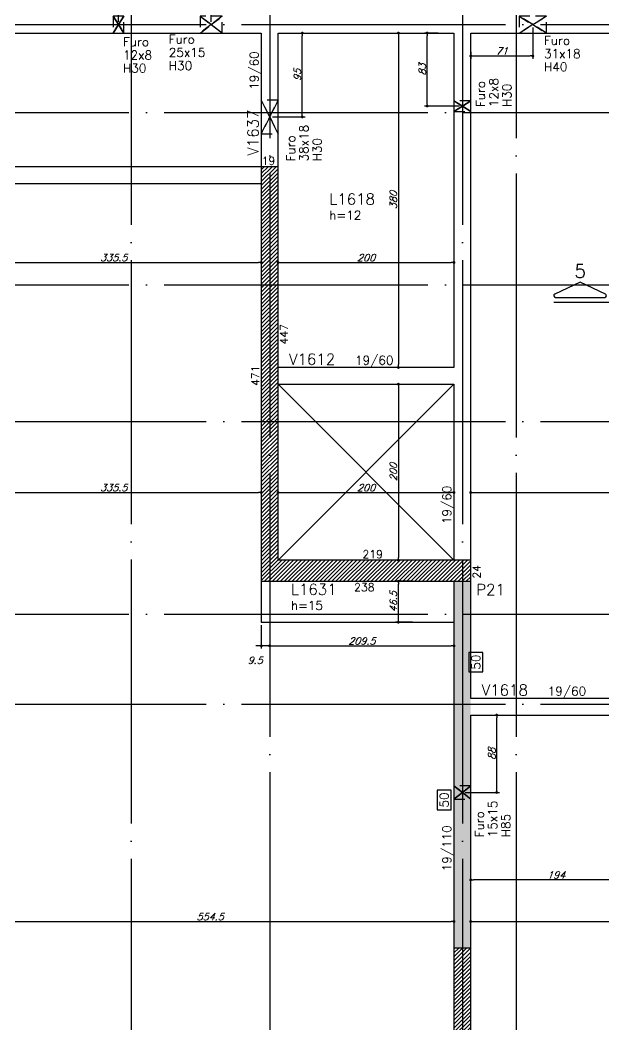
# Model space of a CAD drawing. Header units: millimetres. Extents: x -2368 to 4502, y -2283 to 2217.
# Drawn here: x 1002 to 1665, y -482 to 660 of the extents above; entities that cross this region are included whole.
import ezdxf
from ezdxf.enums import TextEntityAlignment as Align

# ---------------------------------------------------------------- set-up
doc = ezdxf.new("R2010")
doc.units = ezdxf.units.MM
doc.header["$LTSCALE"] = 50
doc.linetypes.add('EIXO', pattern=[6.8, 6, -0.4, 0, -0.4])
doc.linetypes.add('HIDDEN', pattern=[0.375, 0.25, -0.125])
for name, color, linetype in [('F-CORTE-INDICAÇÃO', 4, 'Continuous'), ('F-COTAS', 106, 'Continuous'), ('F-COTAS-FUROS', 50, 'Continuous'), ('F-COTAS-FUROS VIGA', 50, 'Continuous'), ('F-DESNIVEL-1', 254, 'Continuous'), ('F-EIXO', 12, 'EIXO'), ('F-FURO-PAREDE', 2, 'HIDDEN'), ('F-FURO-PAREDE-TEXTOS', 2, 'Continuous'), ('F-LAJES', 3, 'Continuous'), ('F-LAJES-DIM', 2, 'Continuous'), ('F-LAJES-NOME', 4, 'Continuous'), ('F-PILARES-DIM', 172, 'Continuous'), ('F-PILARES-HACH', 174, 'Continuous'), ('F-PILARES-NOME', 170, 'Continuous'), ('F-PILARES-S', 170, 'Continuous'), ('F-TEXTO', 6, 'Continuous'), ('F-VIGAS', 3, 'Continuous'), ('F-VIGAS-DIM', 2, 'Continuous'), ('F-VIGAS-NOME', 4, 'Continuous'), ('F-VÃO', 1, 'Continuous')]:
    doc.layers.add(name, color=color, linetype=linetype)
doc.styles.add('CP-TEXT-INCL', font='romans.shx', dxfattribs={"oblique": 20})
doc.styles.add('MCP', font='romans.shx')
doc.styles.add('ROMANS', font='romans.shx')
doc.dimstyles.new('CP-COTAS-50', dxfattribs={"dimscale": 0.64, "dimtxt": 12.5, "dimasz": 5, "dimexe": 5, "dimexo": 5, "dimgap": 2.5, "dimtad": 1, "dimdec": 1, "dimdsep": 46, "dimtxsty": 'CP-TEXT-INCL', "dimblk1": 'DOT', "dimblk2": 'DOT', "dimsah": 1, "dimcen": 9, "dimclrd": 256, "dimclre": 256, "dimclrt": 256, "dimadec": 0, "dimazin": 0, "dimtfac": 1, "dimtdec": 1, "dimtmove": 2, "dimatfit": 3, "dimldrblk": 'DOT', "dimfxl": 0, "dimtolj": 1, "dimarcsym": 0})

# ---------------------------------------------------------------- blocks, each defined once
blk = doc.blocks.new('*U5')
at = {"layer": 'F-VIGAS-DIM', "color": 1}
blk.add_lwpolyline([(0, 0), (22, 0), (22, 16), (0, 16)], close=True, dxfattribs=at)
at = {"layer": 'F-VIGAS-DIM', "style": 'MCP'}
blk.add_attdef('DIM', text='', height=10, dxfattribs=at).set_placement((11, 8), align=Align.MIDDLE_CENTER)
blk = doc.blocks.new('*U8')
at = {"layer": 'F-CORTE-INDICAÇÃO'}
for p, q in [((-100, 0), (-170, 0)), ((-80, 0), (-90, 0)), ((-70, 0), (0, 0))]:
    blk.add_line(p, q, dxfattribs=at)
blk.add_lwpolyline([(-112, 6, 0.802585), (-111.2, 9.8), (-140, 23.3), (-168.8, 9.8, 0.802585), (-168, 6)], format="xyb", close=True, dxfattribs=at)
at = {"layer": 'F-CORTE-INDICAÇÃO', "style": 'ROMANS'}
blk.add_attdef('CORTE', text='', height=15, dxfattribs=at).set_placement((-140, 35.8), align=Align.MIDDLE_CENTER)
at = {"layer": 'F-CORTE-INDICAÇÃO', "color": 2, "style": 'ROMANS'}
blk.add_attdef('FOLHA', text='', height=12, dxfattribs=at).set_placement((-140, -10), align=Align.MIDDLE_CENTER)
blk = doc.blocks.new('*U12')
at = {"layer": 'F-EIXO'}
blk.add_line((0, 0), (4857.5, 0), dxfattribs=at)
at = {"layer": 'F-TEXTO', "style": 'ROMANS'}
blk.add_attdef('EIXO', text='', height=17.5, dxfattribs=at).set_placement((-28.2, 0), align=Align.MIDDLE_CENTER)
blk = doc.blocks.new('*U13')
at = {"layer": 'F-EIXO'}
blk.add_line((0, 0), (4945.5, 0), dxfattribs=at)
at = {"layer": 'F-TEXTO', "style": 'ROMANS'}
blk.add_attdef('EIXO', text='', height=17.5, dxfattribs=at).set_placement((-28.2, 0), align=Align.MIDDLE_CENTER)
blk = doc.blocks.new('*U18')
at = {"layer": 'F-EIXO'}
blk.add_line((0, 0), (0, -2827.1), dxfattribs=at)
at = {"layer": 'F-TEXTO', "style": 'ROMANS'}
blk.add_attdef('EIXO', text='', height=17.5, rotation=360, dxfattribs=at).set_placement((0, 28.2), align=Align.MIDDLE_CENTER)
blk = doc.blocks.new('*U14')
at = {"layer": 'F-EIXO'}
blk.add_line((0, 0), (0, -2479.8), dxfattribs=at)
at = {"layer": 'F-TEXTO', "style": 'ROMANS'}
blk.add_attdef('EIXO', text='', height=17.5, rotation=360, dxfattribs=at).set_placement((0, 28.2), align=Align.MIDDLE_CENTER)
blk = doc.blocks.new('*U20')
at = {"layer": 'F-EIXO'}
blk.add_line((0, 0), (0, -2728.6), dxfattribs=at)
at = {"layer": 'F-TEXTO', "style": 'ROMANS'}
blk.add_attdef('EIXO', text='', height=17.5, rotation=360, dxfattribs=at).set_placement((0, 28.2), align=Align.MIDDLE_CENTER)
blk = doc.blocks.new('_DOT')
at = {"color": 0, "linetype": 'ByBlock'}
blk.add_line((-0.5, 0), (-1, 0), dxfattribs=at)
at = {"color": 0, "linetype": 'ByBlock', "const_width": 0.5}
blk.add_lwpolyline([(-0.25, 0, 1), (0.25, 0, 1)], format="xyb", close=True, dxfattribs=at)
blk = doc.blocks.new('*D28')
at = {"layer": 'DEFPOINTS', "color": 0, "transparency": 16777216}
for p in [(940.5, -364), (1495, -364), (1495, -364)]:
    blk.add_point(p, dxfattribs=at)
at = {"layer": 'F-COTAS', "lineweight": -2, "transparency": 16777216}
blk.add_line((943.7, -364), (1491.8, -364), dxfattribs=at)
at = {"layer": 'F-COTAS', "lineweight": -2, "transparency": 16777216, "xscale": 3.2, "yscale": 3.2, "zscale": 3.2, "rotation": 180}
blk.add_blockref('_DOT', (940.5, -364), dxfattribs=at)
at = {"layer": 'F-COTAS', "lineweight": -2, "transparency": 16777216, "xscale": 3.2, "yscale": 3.2, "zscale": 3.2}
blk.add_blockref('_DOT', (1495, -364), dxfattribs=at)
at = {"layer": 'F-COTAS', "transparency": 16777216, "insert": (1217.8, -358.4), "char_height": 8, "attachment_point": 5, "style": 'CP-TEXT-INCL'}
blk.add_mtext('\\A1;554.5', dxfattribs=at)
blk = doc.blocks.new('*D29')
at = {"layer": 'DEFPOINTS', "color": 0, "transparency": 16777216}
for p in [(1514, -364), (2236, -364), (2236, -364)]:
    blk.add_point(p, dxfattribs=at)
at = {"layer": 'F-COTAS', "lineweight": -2, "transparency": 16777216}
blk.add_line((1517.2, -364), (2232.8, -364), dxfattribs=at)
at = {"layer": 'F-COTAS', "lineweight": -2, "transparency": 16777216, "xscale": 3.2, "yscale": 3.2, "zscale": 3.2, "rotation": 180}
blk.add_blockref('_DOT', (1514, -364), dxfattribs=at)
at = {"layer": 'F-COTAS', "lineweight": -2, "transparency": 16777216, "xscale": 3.2, "yscale": 3.2, "zscale": 3.2}
blk.add_blockref('_DOT', (2236, -364), dxfattribs=at)
at = {"layer": 'F-COTAS', "transparency": 16777216, "insert": (1875, -358.4), "char_height": 8, "attachment_point": 5, "style": 'CP-TEXT-INCL'}
blk.add_mtext('\\A1;722', dxfattribs=at)
blk = doc.blocks.new('*D37')
at = {"layer": 'DEFPOINTS', "color": 0, "transparency": 16777216}
for p in [(940.5, 123.4), (1276, 123.4), (1276, 123.4)]:
    blk.add_point(p, dxfattribs=at)
at = {"layer": 'F-COTAS', "lineweight": -2, "transparency": 16777216}
blk.add_line((943.7, 123.4), (1272.8, 123.4), dxfattribs=at)
at = {"layer": 'F-COTAS', "lineweight": -2, "transparency": 16777216, "xscale": 3.2, "yscale": 3.2, "zscale": 3.2, "rotation": 180}
blk.add_blockref('_DOT', (940.5, 123.4), dxfattribs=at)
at = {"layer": 'F-COTAS', "lineweight": -2, "transparency": 16777216, "xscale": 3.2, "yscale": 3.2, "zscale": 3.2}
blk.add_blockref('_DOT', (1276, 123.4), dxfattribs=at)
at = {"layer": 'F-COTAS', "transparency": 16777216, "insert": (1108.2, 129), "char_height": 8, "attachment_point": 5, "style": 'CP-TEXT-INCL'}
blk.add_mtext('\\A1;335.5', dxfattribs=at)
blk = doc.blocks.new('*D38')
at = {"layer": 'DEFPOINTS', "color": 0, "transparency": 16777216}
for p in [(1295, 123.4), (1495, 123.4), (1495, 123.4)]:
    blk.add_point(p, dxfattribs=at)
at = {"layer": 'F-COTAS', "lineweight": -2, "transparency": 16777216}
blk.add_line((1298.2, 123.4), (1491.8, 123.4), dxfattribs=at)
at = {"layer": 'F-COTAS', "lineweight": -2, "transparency": 16777216, "xscale": 3.2, "yscale": 3.2, "zscale": 3.2, "rotation": 180}
blk.add_blockref('_DOT', (1295, 123.4), dxfattribs=at)
at = {"layer": 'F-COTAS', "lineweight": -2, "transparency": 16777216, "xscale": 3.2, "yscale": 3.2, "zscale": 3.2}
blk.add_blockref('_DOT', (1495, 123.4), dxfattribs=at)
at = {"layer": 'F-COTAS', "transparency": 16777216, "insert": (1395, 129), "char_height": 8, "attachment_point": 5, "style": 'CP-TEXT-INCL'}
blk.add_mtext('\\A1;200', dxfattribs=at)
blk = doc.blocks.new('*D39')
at = {"layer": 'DEFPOINTS', "color": 0, "transparency": 16777216}
for p in [(1514, 123.4), (1921.5, 123.4), (1921.5, 123.4)]:
    blk.add_point(p, dxfattribs=at)
at = {"layer": 'F-COTAS', "lineweight": -2, "transparency": 16777216}
blk.add_line((1517.2, 123.4), (1918.3, 123.4), dxfattribs=at)
at = {"layer": 'F-COTAS', "lineweight": -2, "transparency": 16777216, "xscale": 3.2, "yscale": 3.2, "zscale": 3.2, "rotation": 180}
blk.add_blockref('_DOT', (1514, 123.4), dxfattribs=at)
at = {"layer": 'F-COTAS', "lineweight": -2, "transparency": 16777216, "xscale": 3.2, "yscale": 3.2, "zscale": 3.2}
blk.add_blockref('_DOT', (1921.5, 123.4), dxfattribs=at)
at = {"layer": 'F-COTAS', "transparency": 16777216, "insert": (1717.8, 129), "char_height": 8, "attachment_point": 5, "style": 'CP-TEXT-INCL'}
blk.add_mtext('\\A1;407.5', dxfattribs=at)
blk = doc.blocks.new('*D50')
at = {"layer": 'DEFPOINTS', "color": 0, "transparency": 16777216}
for p in [(940.5, 384.7), (1276, 384.7), (1276, 384.7)]:
    blk.add_point(p, dxfattribs=at)
at = {"layer": 'F-COTAS', "lineweight": -2, "transparency": 16777216}
blk.add_line((943.7, 384.7), (1272.8, 384.7), dxfattribs=at)
at = {"layer": 'F-COTAS', "lineweight": -2, "transparency": 16777216, "xscale": 3.2, "yscale": 3.2, "zscale": 3.2, "rotation": 180}
blk.add_blockref('_DOT', (940.5, 384.7), dxfattribs=at)
at = {"layer": 'F-COTAS', "lineweight": -2, "transparency": 16777216, "xscale": 3.2, "yscale": 3.2, "zscale": 3.2}
blk.add_blockref('_DOT', (1276, 384.7), dxfattribs=at)
at = {"layer": 'F-COTAS', "transparency": 16777216, "insert": (1108.2, 390.3), "char_height": 8, "attachment_point": 5, "style": 'CP-TEXT-INCL'}
blk.add_mtext('\\A1;335.5', dxfattribs=at)
blk = doc.blocks.new('*D51')
at = {"layer": 'DEFPOINTS', "color": 0, "transparency": 16777216}
for p in [(1295, 384.7), (1495, 384.7), (1495, 384.7)]:
    blk.add_point(p, dxfattribs=at)
at = {"layer": 'F-COTAS', "lineweight": -2, "transparency": 16777216}
blk.add_line((1298.2, 384.7), (1491.8, 384.7), dxfattribs=at)
at = {"layer": 'F-COTAS', "lineweight": -2, "transparency": 16777216, "xscale": 3.2, "yscale": 3.2, "zscale": 3.2, "rotation": 180}
blk.add_blockref('_DOT', (1295, 384.7), dxfattribs=at)
at = {"layer": 'F-COTAS', "lineweight": -2, "transparency": 16777216, "xscale": 3.2, "yscale": 3.2, "zscale": 3.2}
blk.add_blockref('_DOT', (1495, 384.7), dxfattribs=at)
at = {"layer": 'F-COTAS', "transparency": 16777216, "insert": (1395, 390.3), "char_height": 8, "attachment_point": 5, "style": 'CP-TEXT-INCL'}
blk.add_mtext('\\A1;200', dxfattribs=at)
blk = doc.blocks.new('*D109')
at = {"layer": 'DEFPOINTS', "color": 0, "transparency": 16777216}
for p in [(1431.8, 645.5), (1431.8, 265.5), (1431.8, 265.5)]:
    blk.add_point(p, dxfattribs=at)
at = {"layer": 'F-COTAS', "lineweight": -2, "transparency": 16777216}
blk.add_line((1431.8, 642.3), (1431.8, 268.7), dxfattribs=at)
at = {"layer": 'F-COTAS', "lineweight": -2, "transparency": 16777216, "xscale": 3.2, "yscale": 3.2, "zscale": 3.2}
for p, rotation in [((1431.8, 645.5), 90), ((1431.8, 265.5), 270)]:
    blk.add_blockref('_DOT', p, dxfattribs=dict(at, rotation=rotation))
at = {"layer": 'F-COTAS', "transparency": 16777216, "insert": (1426.2, 455.5), "char_height": 8, "attachment_point": 5, "rotation": 90, "style": 'CP-TEXT-INCL'}
blk.add_mtext('\\A1;380', dxfattribs=at)
blk = doc.blocks.new('*D110')
at = {"layer": 'DEFPOINTS', "color": 0, "transparency": 16777216}
for p in [(1431.8, 246.5), (1431.8, 46.5), (1431.8, 46.5)]:
    blk.add_point(p, dxfattribs=at)
at = {"layer": 'F-COTAS', "lineweight": -2, "transparency": 16777216}
blk.add_line((1431.8, 243.3), (1431.8, 49.7), dxfattribs=at)
at = {"layer": 'F-COTAS', "lineweight": -2, "transparency": 16777216, "xscale": 3.2, "yscale": 3.2, "zscale": 3.2}
for p, rotation in [((1431.8, 246.5), 90), ((1431.8, 46.5), 270)]:
    blk.add_blockref('_DOT', p, dxfattribs=dict(at, rotation=rotation))
at = {"layer": 'F-COTAS', "transparency": 16777216, "insert": (1426.2, 146.5), "char_height": 8, "attachment_point": 5, "rotation": 90, "style": 'CP-TEXT-INCL'}
blk.add_mtext('\\A1;200', dxfattribs=at)
blk = doc.blocks.new('*D249')
at = {"layer": 'DEFPOINTS', "color": 0, "transparency": 16777216}
for p in [(1431.8, 22.5), (1451.1, 22.5), (1451.1, -24)]:
    blk.add_point(p, dxfattribs=at)
at = {"layer": 'F-COTAS', "lineweight": -2, "transparency": 16777216}
for p, q in [((1447.9, 22.5), (1428.6, 22.5)), ((1431.8, -20.8), (1431.8, 19.3)), ((1447.9, -24), (1428.6, -24))]:
    blk.add_line(p, q, dxfattribs=at)
at = {"layer": 'F-COTAS', "lineweight": -2, "transparency": 16777216, "xscale": 3.2, "yscale": 3.2, "zscale": 3.2}
for p, rotation in [((1431.8, 22.5), 90), ((1431.8, -24), 270)]:
    blk.add_blockref('_DOT', p, dxfattribs=dict(at, rotation=rotation))
at = {"layer": 'F-COTAS', "transparency": 16777216, "insert": (1426.2, -0.8), "char_height": 8, "attachment_point": 5, "rotation": 90, "style": 'CP-TEXT-INCL'}
blk.add_mtext('\\A1;46.5', dxfattribs=at)
blk = doc.blocks.new('*D250')
at = {"layer": 'DEFPOINTS', "color": 0, "transparency": 16777216}
for p in [(1285.5, -24), (1495, -24), (1495, -50.8)]:
    blk.add_point(p, dxfattribs=at)
at = {"layer": 'F-COTAS', "lineweight": -2, "transparency": 16777216}
for p, q in [((1285.5, -27.2), (1285.5, -54)), ((1495, -27.2), (1495, -54)), ((1288.7, -50.8), (1491.8, -50.8))]:
    blk.add_line(p, q, dxfattribs=at)
at = {"layer": 'F-COTAS', "lineweight": -2, "transparency": 16777216, "xscale": 3.2, "yscale": 3.2, "zscale": 3.2, "rotation": 180}
blk.add_blockref('_DOT', (1285.5, -50.8), dxfattribs=at)
at = {"layer": 'F-COTAS', "lineweight": -2, "transparency": 16777216, "xscale": 3.2, "yscale": 3.2, "zscale": 3.2}
blk.add_blockref('_DOT', (1495, -50.8), dxfattribs=at)
at = {"layer": 'F-COTAS', "transparency": 16777216, "insert": (1390.2, -45.2), "char_height": 8, "attachment_point": 5, "style": 'CP-TEXT-INCL'}
blk.add_mtext('\\A1;209.5', dxfattribs=at)
blk = doc.blocks.new('*D251')
at = {"layer": 'DEFPOINTS', "color": 0, "transparency": 16777216}
for p in [(1276, -24), (1285.5, -24), (1276, -50.8)]:
    blk.add_point(p, dxfattribs=at)
at = {"layer": 'F-COTAS', "lineweight": -2, "transparency": 16777216}
for p, q in [((1276, -27.2), (1276, -54)), ((1285.5, -27.2), (1285.5, -54)), ((1272.8, -50.8), (1269.6, -50.8)), ((1285.5, -50.8), (1276, -50.8)), ((1288.7, -50.8), (1291.9, -50.8))]:
    blk.add_line(p, q, dxfattribs=at)
at = {"layer": 'F-COTAS', "lineweight": -2, "transparency": 16777216, "xscale": 3.2, "yscale": 3.2, "zscale": 3.2}
blk.add_blockref('_DOT', (1276, -50.8), dxfattribs=at)
at = {"layer": 'F-COTAS', "lineweight": -2, "transparency": 16777216, "xscale": 3.2, "yscale": 3.2, "zscale": 3.2, "rotation": 180}
blk.add_blockref('_DOT', (1285.5, -50.8), dxfattribs=at)
at = {"layer": 'F-COTAS', "transparency": 16777216, "insert": (1268.9, -67.2), "char_height": 8, "attachment_point": 5, "style": 'CP-TEXT-INCL'}
blk.add_mtext('\\A1;9.5', dxfattribs=at)
blk = doc.blocks.new('*D386')
at = {"layer": 'DEFPOINTS', "color": 0, "transparency": 16777216}
for p in [(1514, -316.8), (1514, -335), (1708, -335)]:
    blk.add_point(p, dxfattribs=at)
at = {"layer": 'F-COTAS-FUROS', "lineweight": -2, "transparency": 16777216}
for p, q in [((1514, -331.8), (1514, -313.6)), ((1704.8, -316.8), (1517.2, -316.8)), ((1708, -331.8), (1708, -313.6))]:
    blk.add_line(p, q, dxfattribs=at)
at = {"layer": 'F-COTAS-FUROS', "lineweight": -2, "transparency": 16777216, "xscale": 3.2, "yscale": 3.2, "zscale": 3.2, "rotation": 180}
blk.add_blockref('_DOT', (1514, -316.8), dxfattribs=at)
at = {"layer": 'F-COTAS-FUROS', "lineweight": -2, "transparency": 16777216, "xscale": 3.2, "yscale": 3.2, "zscale": 3.2}
blk.add_blockref('_DOT', (1708, -316.8), dxfattribs=at)
at = {"layer": 'F-COTAS-FUROS', "transparency": 16777216, "insert": (1611, -311.2), "char_height": 8, "attachment_point": 5, "style": 'CP-TEXT-INCL'}
blk.add_mtext('\\A1;194', dxfattribs=at)
blk = doc.blocks.new('*D485')
at = {"layer": 'DEFPOINTS', "color": 0, "linetype": 'Continuous', "transparency": 16777216}
for p in [(1527.6, -129.5), (1543.6, -129.5), (1504.5, -217.4)]:
    blk.add_point(p, dxfattribs=at)
at = {"layer": 'F-COTAS-FUROS VIGA', "linetype": 'Continuous', "lineweight": -2, "transparency": 16777216}
for p, q in [((1530.8, -129.5), (1546.8, -129.5)), ((1543.6, -214.2), (1543.6, -132.7)), ((1507.7, -217.4), (1546.8, -217.4))]:
    blk.add_line(p, q, dxfattribs=at)
at = {"layer": 'F-COTAS-FUROS VIGA', "linetype": 'Continuous', "lineweight": -2, "transparency": 16777216, "xscale": 3.2, "yscale": 3.2, "zscale": 3.2}
for p, rotation in [((1543.6, -129.5), 90), ((1543.6, -217.4), 270)]:
    blk.add_blockref('_DOT', p, dxfattribs=dict(at, rotation=rotation))
at = {"layer": 'F-COTAS-FUROS VIGA', "linetype": 'Continuous', "transparency": 16777216, "insert": (1538, -173.5), "char_height": 8, "attachment_point": 5, "rotation": 90, "style": 'CP-TEXT-INCL'}
blk.add_mtext('\\A1;88', dxfattribs=at)
blk = doc.blocks.new('*D490')
at = {"layer": 'DEFPOINTS', "color": 0, "linetype": 'Continuous', "transparency": 16777216}
for p in [(1584.6, 655), (1514, 627.2), (1584.6, 619.4)]:
    blk.add_point(p, dxfattribs=at)
at = {"layer": 'F-COTAS-FUROS VIGA', "linetype": 'Continuous', "lineweight": -2, "transparency": 16777216}
for p, q in [((1584.6, 651.8), (1584.6, 616.2)), ((1514, 624), (1514, 616.2)), ((1517.2, 619.4), (1581.4, 619.4))]:
    blk.add_line(p, q, dxfattribs=at)
at = {"layer": 'F-COTAS-FUROS VIGA', "linetype": 'Continuous', "lineweight": -2, "transparency": 16777216, "xscale": 3.2, "yscale": 3.2, "zscale": 3.2, "rotation": 180}
blk.add_blockref('_DOT', (1514, 619.4), dxfattribs=at)
at = {"layer": 'F-COTAS-FUROS VIGA', "linetype": 'Continuous', "lineweight": -2, "transparency": 16777216, "xscale": 3.2, "yscale": 3.2, "zscale": 3.2}
blk.add_blockref('_DOT', (1584.6, 619.4), dxfattribs=at)
at = {"layer": 'F-COTAS-FUROS VIGA', "linetype": 'Continuous', "transparency": 16777216, "insert": (1549.3, 625), "char_height": 8, "attachment_point": 5, "style": 'CP-TEXT-INCL'}
blk.add_mtext('\\A1;71', dxfattribs=at)
blk = doc.blocks.new('*D491')
at = {"layer": 'DEFPOINTS', "color": 0, "linetype": 'Continuous', "transparency": 16777216}
for p in [(1464.6, 645.5), (1480.2, 645.5), (1504.5, 562.5)]:
    blk.add_point(p, dxfattribs=at)
at = {"layer": 'F-COTAS-FUROS VIGA', "linetype": 'Continuous', "lineweight": -2, "transparency": 16777216}
for p, q in [((1477, 645.5), (1461.4, 645.5)), ((1464.6, 565.7), (1464.6, 642.3)), ((1501.3, 562.5), (1461.4, 562.5))]:
    blk.add_line(p, q, dxfattribs=at)
at = {"layer": 'F-COTAS-FUROS VIGA', "linetype": 'Continuous', "lineweight": -2, "transparency": 16777216, "xscale": 3.2, "yscale": 3.2, "zscale": 3.2}
for p, rotation in [((1464.6, 645.5), 90), ((1464.6, 562.5), 270)]:
    blk.add_blockref('_DOT', p, dxfattribs=dict(at, rotation=rotation))
at = {"layer": 'F-COTAS-FUROS VIGA', "linetype": 'Continuous', "transparency": 16777216, "insert": (1459, 604), "char_height": 8, "attachment_point": 5, "rotation": 90, "style": 'CP-TEXT-INCL'}
blk.add_mtext('\\A1;83', dxfattribs=at)
blk = doc.blocks.new('*D492')
at = {"layer": 'DEFPOINTS', "color": 0, "linetype": 'Continuous', "transparency": 16777216}
for p in [(1315.4, 645.5), (1322.6, 645.5), (1285.5, 550.1)]:
    blk.add_point(p, dxfattribs=at)
at = {"layer": 'F-COTAS-FUROS VIGA', "linetype": 'Continuous', "lineweight": -2, "transparency": 16777216}
for p, q in [((1318.6, 645.5), (1325.8, 645.5)), ((1322.6, 553.3), (1322.6, 642.3)), ((1288.7, 550.1), (1325.8, 550.1))]:
    blk.add_line(p, q, dxfattribs=at)
at = {"layer": 'F-COTAS-FUROS VIGA', "linetype": 'Continuous', "lineweight": -2, "transparency": 16777216, "xscale": 3.2, "yscale": 3.2, "zscale": 3.2}
for p, rotation in [((1322.6, 645.5), 90), ((1322.6, 550.1), 270)]:
    blk.add_blockref('_DOT', p, dxfattribs=dict(at, rotation=rotation))
at = {"layer": 'F-COTAS-FUROS VIGA', "linetype": 'Continuous', "transparency": 16777216, "insert": (1317, 597.8), "char_height": 8, "attachment_point": 5, "rotation": 90, "style": 'CP-TEXT-INCL'}
blk.add_mtext('\\A1;95', dxfattribs=at)
blk = doc.blocks.new('*D494')
at = {"layer": 'DEFPOINTS', "color": 0, "linetype": 'Continuous', "transparency": 16777216}
for p in [(1219.1, 690.1), (1113.8, 655), (1219.1, 655)]:
    blk.add_point(p, dxfattribs=at)
at = {"layer": 'F-COTAS-FUROS VIGA', "linetype": 'Continuous', "lineweight": -2, "transparency": 16777216}
for p, q in [((1113.8, 658.2), (1113.8, 693.3)), ((1117, 690.1), (1215.9, 690.1)), ((1219.1, 658.2), (1219.1, 693.3))]:
    blk.add_line(p, q, dxfattribs=at)
at = {"layer": 'F-COTAS-FUROS VIGA', "linetype": 'Continuous', "lineweight": -2, "transparency": 16777216, "xscale": 3.2, "yscale": 3.2, "zscale": 3.2, "rotation": 180}
blk.add_blockref('_DOT', (1113.8, 690.1), dxfattribs=at)
at = {"layer": 'F-COTAS-FUROS VIGA', "linetype": 'Continuous', "lineweight": -2, "transparency": 16777216, "xscale": 3.2, "yscale": 3.2, "zscale": 3.2}
blk.add_blockref('_DOT', (1219.1, 690.1), dxfattribs=at)
at = {"layer": 'F-COTAS-FUROS VIGA', "linetype": 'Continuous', "transparency": 16777216, "insert": (1166.4, 695.7), "char_height": 8, "attachment_point": 5, "style": 'CP-TEXT-INCL'}
blk.add_mtext('\\A1;105', dxfattribs=at)

msp = doc.modelspace()

# ---------------------------------------------------------------- hatches: boundary and pattern name
at = {"layer": 'F-COTAS'}
h = msp.add_hatch(dxfattribs=at)
h.set_pattern_fill('ANSI32', color=256)
h.paths.add_polyline_path([(1280.018, 580.048), (1280.018, 631.952), (1257.161, 631.952), (1257.161, 580.048)], flags=9)
h = msp.add_hatch(dxfattribs=at)
h.set_pattern_fill('ANSI32', color=256)
h.paths.add_polyline_path([(1276, 503.47), (1276, 565.673), (1257.25, 565.673), (1257.25, 503.47)], flags=9)
h = msp.add_hatch(dxfattribs=at)
h.set_pattern_fill('ANSI32', color=256)
h.paths.add_polyline_path([(1276.821, 493.5), (1294.179, 493.5), (1294.179, 507), (1276.821, 507)], flags=9)
h = msp.add_hatch(dxfattribs=at)
h.set_pattern_fill('ANSI32', color=256)
h.paths.add_polyline_path([(1352.519, 447.372), (1412.34, 447.372), (1412.34, 466.122), (1352.519, 466.122)], flags=9)
h = msp.add_hatch(dxfattribs=at)
h.set_pattern_fill('ANSI32', color=256)
h.paths.add_polyline_path([(1352.667, 430.997), (1394.81, 430.997), (1394.81, 445.997), (1352.667, 445.997)], flags=9)
h = msp.add_hatch(dxfattribs=at)
h.set_pattern_fill('ANSI32', color=256)
h.paths.add_polyline_path([(1304.97, 265.5), (1367.173, 265.5), (1367.173, 284.25), (1304.97, 284.25)], flags=9)
h = msp.add_hatch(dxfattribs=at)
h.set_pattern_fill('ANSI32', color=256)
h.paths.add_polyline_path([(1381.548, 261.482), (1433.452, 261.482), (1433.452, 284.339), (1381.548, 284.339)], flags=9)
h = msp.add_hatch(dxfattribs=at)
h.set_pattern_fill('ANSI32', color=256)
h.paths.add_polyline_path([(1308.5, 223.286), (1308.5, 263.786), (1295, 263.786), (1295, 223.286)], flags=9)
h = msp.add_hatch(dxfattribs=at)
h.set_pattern_fill('ANSI32', color=256)
h.paths.add_polyline_path([(1276, 211.286), (1276, 251.786), (1262.5, 251.786), (1262.5, 211.286)], flags=9)
h = msp.add_hatch(dxfattribs=at)
h.set_pattern_fill('ANSI32', color=256)
h.paths.add_polyline_path([(1499.018, 86.548), (1499.018, 138.452), (1476.161, 138.452), (1476.161, 86.548)], flags=9)
h = msp.add_hatch(dxfattribs=at)
h.set_pattern_fill('ANSI32', color=256)
h.paths.add_polyline_path([(1390.036, 0), (1417.25, 0), (1417.25, 13.5), (1390.036, 13.5)], flags=9)
h = msp.add_hatch(dxfattribs=at)
h.set_pattern_fill('ANSI32', color=256)
h.paths.add_polyline_path([(1527.5, -21.964), (1527.5, -2.464), (1514, -2.464), (1514, -21.964)], flags=9)
h = msp.add_hatch(dxfattribs=at)
h.set_pattern_fill('ANSI32', color=256)
h.paths.add_polyline_path([(1380.536, -37.5), (1408.179, -37.5), (1408.179, -24), (1380.536, -24)], flags=9)
h = msp.add_hatch(dxfattribs=at)
h.set_pattern_fill('ANSI32', color=256)
h.paths.add_polyline_path([(1519.506, -42.75), (1554.327, -42.75), (1554.327, -24), (1519.506, -24)], flags=9)
h = msp.add_hatch(dxfattribs=at)
h.set_pattern_fill('ANSI32', color=256)
h.paths.add_polyline_path([(1523.97, -110.5), (1586.173, -110.5), (1586.173, -91.75), (1523.97, -91.75)], flags=9)
h = msp.add_hatch(dxfattribs=at)
h.set_pattern_fill('ANSI32', color=256)
h.paths.add_polyline_path([(1600.548, -114.518), (1652.452, -114.518), (1652.452, -91.661), (1600.548, -91.661)], flags=9)
h = msp.add_hatch(dxfattribs=at)
h.set_pattern_fill('ANSI32', color=256)
h.paths.add_polyline_path([(1499.018, -307.952), (1499.018, -246.524), (1476.161, -246.524), (1476.161, -307.952)], flags=9)
at = {"layer": 'F-PILARES-HACH', "linetype": 'Continuous'}
h = msp.add_hatch(dxfattribs=at)
h.set_pattern_fill('ANSI31', color=256, style=0)
h.paths.add_polyline_path([(1276, 22.5), (1514, 22.5), (1514, 46.5), (1295, 46.5), (1295, 493.5), (1276, 493.5)], flags=16)
h = msp.add_hatch(dxfattribs=at)
h.set_pattern_fill('ANSI31', color=256, style=0)
h.paths.add_polyline_path([(1495, -573.5), (1514, -573.5), (1514, -394.5), (1495, -394.5)], flags=16)

# ---------------------------------------------------------------- linework, layer by layer
at = {"layer": 'F-DESNIVEL-1', "linetype": 'Continuous'}
for points in [[(1514, -120), (1514, 22.4), (1495, 22.4)], [(1514, -120), (1495, 22.4), (1495, -120)], [(1514, -120), (1495, -120), (1495, -394.4)], [(1514, -120), (1495, -394.4), (1514, -394.4)], [(1514, -120), (1495, -120), (1514, -120)], [(1514, -120), (1514, -394.4), (1514, -120)]]:
    msp.add_solid(points, dxfattribs=at)
at = {"layer": 'F-FURO-PAREDE'}
for points in [[(1113.796, 655), (1107.796, 645.5), (1119.796, 645.5), (1113.796, 655), (1119.796, 645.5), (1119.796, 664.5), (1113.796, 655), (1119.796, 664.5), (1107.796, 664.5), (1113.796, 655), (1107.796, 664.5), (1107.796, 645.5), (1113.796, 655)], [(1219.068, 655), (1206.568, 645.5), (1231.568, 645.5), (1219.068, 655), (1231.568, 645.5), (1231.568, 664.5), (1219.068, 655), (1231.568, 664.5), (1206.568, 664.5), (1219.068, 655), (1206.568, 664.5), (1206.568, 645.5), (1219.068, 655)], [(1584.552, 655), (1569.052, 645.5), (1600.052, 645.5), (1584.552, 655), (1600.052, 645.5), (1600.052, 664.5), (1584.552, 655), (1600.052, 664.5), (1569.052, 664.5), (1584.552, 655), (1569.052, 664.5), (1569.052, 645.5), (1584.552, 655)], [(1285.5, 550.084), (1295, 531.084), (1295, 569.084), (1285.5, 550.084), (1295, 569.084), (1276, 569.084), (1285.5, 550.084), (1276, 569.084), (1276, 531.084), (1285.5, 550.084), (1276, 531.084), (1295, 531.084), (1285.5, 550.084)], [(1504.5, 562.466), (1514, 556.466), (1514, 568.466), (1504.5, 562.466), (1514, 568.466), (1495, 568.466), (1504.5, 562.466), (1495, 568.466), (1495, 556.466), (1504.5, 562.466), (1495, 556.466), (1514, 556.466), (1504.5, 562.466)], [(1504.5, -217.428), (1514, -224.928), (1514, -209.928), (1504.5, -217.428), (1514, -209.928), (1495, -209.928), (1504.5, -217.428), (1495, -209.928), (1495, -224.928), (1504.5, -217.428), (1495, -224.928), (1514, -224.928), (1504.5, -217.428)]]:
    msp.add_lwpolyline(points, dxfattribs=at)
at = {"layer": 'F-LAJES', "linetype": 'Continuous'}
for p, q in [((1276, 22.5), (1276, -24)), ((1276, -24), (1495, -24))]:
    msp.add_line(p, q, dxfattribs=at)
at = {"layer": 'F-PILARES-S', "linetype": 'Continuous'}
for points in [[(1276, 22.5), (1514, 22.5), (1514, 46.5), (1295, 46.5), (1295, 493.5), (1276, 493.5), (1276, 22.5)], [(1495, -573.5), (1514, -573.5), (1514, -394.5), (1495, -394.5), (1495, -573.5)]]:
    msp.add_lwpolyline(points, dxfattribs=at)
at = {"layer": 'F-VIGAS'}
for points in [[(615, 645.5), (1276, 645.5)], [(1276, 645.5), (1276, 493.5)], [(1295, 645.5), (1495, 645.5)], [(1295, 493.5), (1295, 645.5)], [(1495, 645.5), (1495, 265.5)], [(1514, 645.5), (1832, 645.5)], [(1514, 256), (1514, 645.5)], [(1276, 493.5), (931, 493.5)], [(940.5, 474.5), (1276, 474.5)], [(1495, 265.5), (1295, 265.5)], [(1514, 46.5), (1514, 256)], [(1295, 246.5), (1495, 246.5)], [(1495, 246.5), (1495, 46.5)], [(1495, 22.5), (1495, -120)], [(1514, -110.5), (1514, 22.5)], [(1921.5, -110.5), (1514, -110.5)], [(1495, -120), (1495, -394.5)], [(1514, -129.5), (1936, -129.5)], [(1514, -394.5), (1514, -129.5)]]:
    msp.add_lwpolyline(points, dxfattribs=at)
at = {"layer": 'F-VÃO'}
for p, q in [((1295, 46.5), (1495, 246.5)), ((1295, 246.5), (1495, 46.5))]:
    msp.add_line(p, q, dxfattribs=at)

# ---------------------------------------------------------------- block references
at = {"layer": 'F-CORTE-INDICAÇÃO', "linetype": 'Continuous'}
ref = msp.add_blockref('*U8', (1778.402, 339.136), dxfattribs=at)
ref.add_attrib('CORTE', '5', dxfattribs={"height": 15, "style": 'ROMANS'}).set_placement((1638.402, 374.899), align=Align.MIDDLE_CENTER)
at = {"layer": 'F-EIXO', "linetype": 'Continuous'}
for name, p in [('*U18', (1285.5, 1846.305)), ('*U18', (1565.5, 1846.305)), ('*U20', (1128, 1747.82)), ('*U14', (1504.5, 1747.82)), ('*U12', (-1807.517, 655)), ('*U13', (-1895.471, 555)), ('*U13', (-1895.471, 359.5)), ('*U12', (-1807.517, 204)), ('*U13', (-1895.471, -15)), ('*U12', (-1807.517, -117))]:
    msp.add_blockref(name, p, dxfattribs=at)
at = {"layer": 'F-VIGAS-DIM', "linetype": 'Continuous', "rotation": 90}
for p in [(1527.907, -80.326), (1491.875, -237)]:
    msp.add_blockref('*U5', p, dxfattribs=at).add_auto_attribs({'DIM': '50'})

# ---------------------------------------------------------------- texts
at = {"layer": 'F-FURO-PAREDE-TEXTOS', "linetype": 'Continuous', "style": 'MCP'}
for s, p in [('Furo', (1118.796, 630.5)), ('Furo', (1170.859, 633.426)), ('Furo', (1597.332, 631.977)), ('25x15', (1170.859, 618.426)), ('12x8', (1118.796, 615.5)), ('31x18', (1597.332, 616.977)), ('H30', (1118.796, 600.5)), ('H30', (1170.859, 603.426)), ('H40', (1597.332, 601.977))]:
    msp.add_text(s, height=10, dxfattribs=at).set_placement(p)
for s, p in [('Furo', (1530.218, 561.399)), ('12x8', (1545.218, 561.399)), ('H30', (1560.218, 561.399)), ('38x18', (1329.476, 499.611)), ('Furo', (1314.476, 499.611)), ('H30', (1344.476, 499.611)), ('15x15', (1544, -268.369)), ('Furo', (1529, -268.369)), ('H85', (1559, -268.369))]:
    msp.add_text(s, height=10, rotation=90, dxfattribs=at).set_placement(p)
at = {"layer": 'F-LAJES-DIM', "linetype": 'Continuous', "style": 'MCP'}
for s, p in [('h=12', (1353.263, 433.497)), ('h=15', (1309.624, -9.946))]:
    msp.add_text(s, height=10, dxfattribs=at).set_placement(p)
at = {"layer": 'F-LAJES-NOME', "linetype": 'Continuous', "style": 'MCP'}
for s, p in [('L1618', (1353.263, 450.497)), ('L1631', (1309.624, 7.054))]:
    msp.add_text(s, height=12.5, dxfattribs=at).set_placement(p)
at = {"layer": 'F-PILARES-DIM', "linetype": 'Continuous', "style": 'MCP'}
for s, p in [('19', (1276.5, 495.75)), ('219', (1391, 48.75)), ('238', (1381.5, 11.25))]:
    msp.add_text(s, height=9, dxfattribs=at).set_placement(p)
for s, p in [('447', (1306.25, 291.552)), ('471', (1273.75, 244.5)), ('24', (1525.25, 25.5))]:
    msp.add_text(s, height=9, rotation=90, dxfattribs=at).set_placement(p)
at = {"layer": 'F-PILARES-NOME', "linetype": 'Continuous', "style": 'MCP'}
msp.add_text('P21', height=12.5, dxfattribs=at).set_placement((1520.25, 6.875))
at = {"layer": 'F-VIGAS-DIM', "linetype": 'Continuous', "style": 'MCP'}
for s, p in [('19/60', (1272.875, 581)), ('19/60', (1491.875, 87.5)), ('19/110', (1491.875, -307))]:
    msp.add_text(s, height=10, rotation=90, dxfattribs=at).set_placement(p)
for p in [(1382.5, 268.625), (1601.5, -107.375)]:
    msp.add_text('19/60', height=10, dxfattribs=at).set_placement(p)
at = {"layer": 'F-VIGAS-NOME', "linetype": 'Continuous', "style": 'MCP'}
msp.add_text('V1637', height=12.5, rotation=90, dxfattribs=at).set_placement((1272.875, 506))
for s, p in [('V1612', (1307.5, 268.625)), ('V1618', (1526.5, -107.375))]:
    msp.add_text(s, height=12.5, dxfattribs=at).set_placement(p)

# ---------------------------------------------------------------- dimensions: what is measured, and where the dimension line sits
at = {"layer": 'F-COTAS'}
for base, p1, p2, angle, picture, middle in [((1431.845, 265.5), (1431.845, 645.5), (1431.845, 265.5), 90, '*D109', (1426.245, 455.5)), ((1276, 384.7), (940.5, 384.7), (1276, 384.7), 180, '*D50', (1108.25, 390.3)), ((1495, 384.7), (1295, 384.7), (1495, 384.7), 180, '*D51', (1395, 390.3)), ((1431.845, 46.5), (1431.845, 246.5), (1431.845, 46.5), 90, '*D110', (1426.245, 146.5)), ((1276, 123.375), (940.5, 123.375), (1276, 123.375), 180, '*D37', (1108.25, 128.975)), ((1495, 123.375), (1295, 123.375), (1495, 123.375), 180, '*D38', (1395, 128.975)), ((1921.5, 123.375), (1514, 123.375), (1921.5, 123.375), 180, '*D39', (1717.75, 128.975)), ((1495, -363.974), (940.5, -363.974), (1495, -363.974), 180, '*D28', (1217.75, -358.374)), ((2236, -363.974), (1514, -363.974), (2236, -363.974), 180, '*D29', (1875, -358.374))]:
    dim = msp.add_linear_dim(base=base, p1=p1, p2=p2, angle=angle, dimstyle='CP-COTAS-50', dxfattribs=at)
    dim.commit()
    dim.dimension.update_dxf_attribs({"geometry": picture, "text_midpoint": middle})
dim = msp.add_linear_dim(base=(1431.845, 22.5), p1=(1451.057, -24), p2=(1451.057, 22.5), angle=90, dimstyle='CP-COTAS-50', override={"dimfxl": 7.5}, dxfattribs=at)
dim.commit()
dim.dimension.update_dxf_attribs({"geometry": '*D249', "text_midpoint": (1426.245, -0.75)})
dim = msp.add_linear_dim(base=(1276, -50.777), p1=(1285.5, -24), p2=(1276, -24), dimstyle='CP-COTAS-50', override={"dimfxl": 7.5}, dxfattribs=at)
dim.commit()
dim.dimension.update_dxf_attribs({"geometry": '*D251', "text_midpoint": (1268.935, -67.204), "dimtype": 160})
dim = msp.add_linear_dim(base=(1495, -50.777), p1=(1285.5, -24), p2=(1495, -24), dimstyle='CP-COTAS-50', override={"dimfxl": 7.5}, dxfattribs=at)
dim.commit()
dim.dimension.update_dxf_attribs({"geometry": '*D250', "text_midpoint": (1390.25, -45.177)})
at = {"layer": 'F-COTAS-FUROS'}
dim = msp.add_linear_dim(base=(1514, -316.838), p1=(1708.045, -335), p2=(1514, -335), dimstyle='CP-COTAS-50', override={"dimfxl": 7.5}, dxfattribs=at)
dim.commit()
dim.dimension.update_dxf_attribs({"geometry": '*D386', "text_midpoint": (1611.022, -311.238)})
at = {"layer": 'F-COTAS-FUROS VIGA', "linetype": 'Continuous'}
for base, p1, p2, picture, middle in [((1219.068, 690.115), (1113.796, 655), (1219.068, 655), '*D494', (1166.432, 695.715)), ((1584.552, 619.421), (1514, 627.234), (1584.552, 655), '*D490', (1549.276, 625.021))]:
    dim = msp.add_linear_dim(base=base, p1=p1, p2=p2, dimstyle='CP-COTAS-50', override={"dimdec": 0, "dimfxl": 7.5}, dxfattribs=at)
    dim.commit()
    dim.dimension.update_dxf_attribs({"geometry": picture, "text_midpoint": middle})
for base, p1, p2, picture, middle in [((1322.649, 645.5), (1285.5, 550.084), (1315.408, 645.5), '*D492', (1317.049, 597.792)), ((1464.601, 645.5), (1504.5, 562.466), (1480.239, 645.5), '*D491', (1459.001, 603.983)), ((1543.641, -129.5), (1504.5, -217.428), (1527.612, -129.5), '*D485', (1538.041, -173.464))]:
    dim = msp.add_linear_dim(base=base, p1=p1, p2=p2, angle=90, dimstyle='CP-COTAS-50', override={"dimdec": 0, "dimfxl": 7.5}, dxfattribs=at)
    dim.commit()
    dim.dimension.update_dxf_attribs({"geometry": picture, "text_midpoint": middle})

doc.saveas('drawing.dxf')
